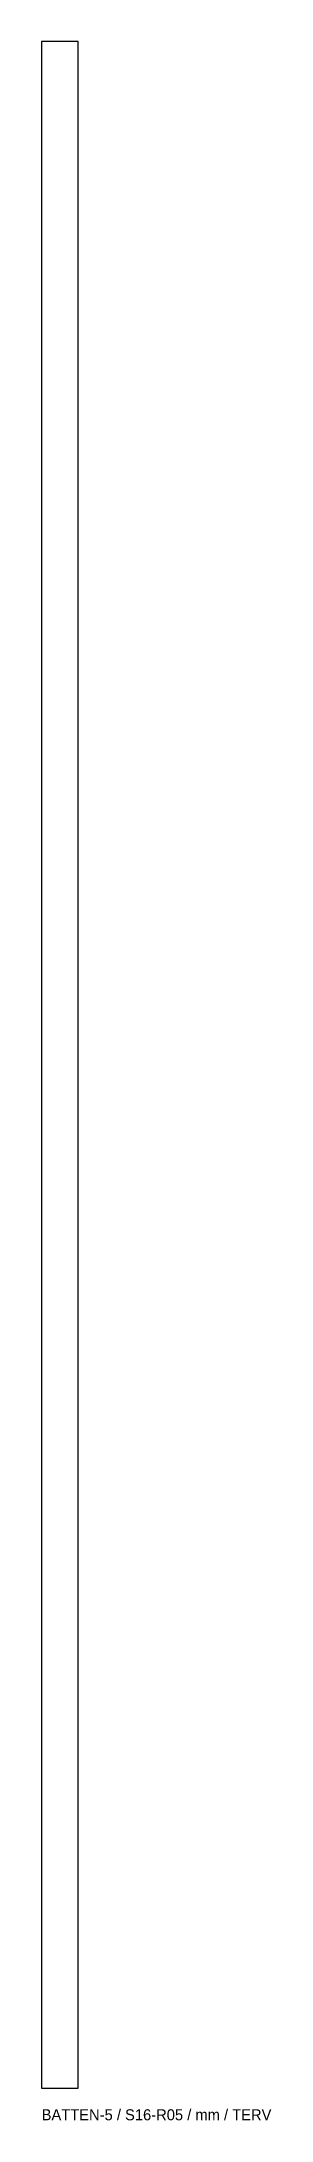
# Model space of a CAD drawing. Header units: millimetres. Extents: x 0 to 250, y -35 to 2235.
import ezdxf

# ---------------------------------------------------------------- set-up
doc = ezdxf.new("R2010")
doc.units = ezdxf.units.MM

msp = doc.modelspace()

# ---------------------------------------------------------------- linework, layer by layer
msp.add_lwpolyline([(0, 0), (40, 0), (40, 2235), (0, 2235)], close=True)

# ---------------------------------------------------------------- texts
msp.add_text('BATTEN-5 / S16-R05 / mm / TERV', height=12).set_placement((0, -35))

doc.saveas('drawing.dxf')
